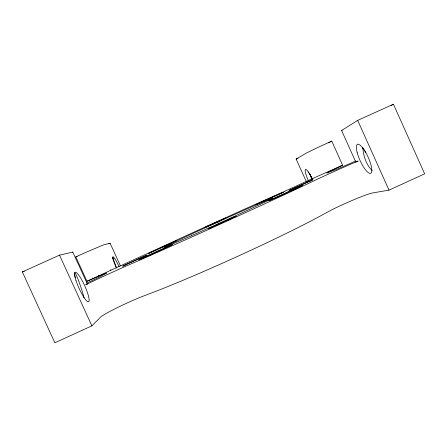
<?xml version="1.0" encoding="UTF-8"?>
<svg xmlns="http://www.w3.org/2000/svg" width="447" height="447" viewBox="0 0 447 447"><rect width="100%" height="100%" fill="white"/><g stroke="black" fill="none" stroke-linecap="round" stroke-linejoin="round"><path stroke-width="0.67" d="M72.749 252.08L59.512 255.136L22.35 271.927L54.847 342.782L91.881 325.863L100.547 317.135A27.474 1.866 -25.1 0 1 118.354 307.162A27.474 1.866 -25.1 0 1 144.169 295.785L156.338 291.137A127.971 7.621 -24.4 0 0 316.99 217.818L327.601 212.057A27.172 1.816 -23.7 0 1 352.063 200.485A27.172 1.816 -23.7 0 1 372.535 192.953L389.013 190.126L424.65 173.844L393.433 104.218L357.678 120.377L341.62 130.502L355.756 161.965L358.187 161.054A27.194 0.436 -24.2 0 0 338.2 169.698A27.194 0.436 -24.2 0 0 313.587 180.979L302.697 186.142A128.054 1.822 -24.4 0 1 141.8 259.238L129.87 264.44A27.491 0.447 -24.6 0 0 104.134 276.034A27.491 0.447 -24.6 0 0 85.768 284.817L87.327 283.923L72.755 252.058L72.431 252.292M355.756 161.965L356.069 161.786M306.418 181.851L296.149 159.093L306.703 152.874A133.172 4.14 -24.5 0 0 319.789 146.555L331.747 141.079L342.592 165.167L328.551 172.084A29.368 0.38 -24.2 0 0 328.215 172.514L328.897 172.24A128.054 1.822 -24.4 0 1 334.267 170.212A31.066 0.419 -24.2 0 0 343.084 166.53L355.834 160.993M328.763 142.861L331.747 141.079M391.041 105.648L393.433 104.218M86.88 283.068L94.401 279.492A31.603 0.43 -24.6 0 0 101.866 275.777L101.944 275.704A128.054 1.822 -24.4 0 1 105.285 273.804L105.844 273.514A29.871 0.391 -24.6 0 0 104.123 274.017L86.969 281.252L75.822 256.874L88.048 251.41A133.726 4.174 -24.3 0 0 101.005 245.951L104.034 244.716L110.13 243.28L120.455 265.915M86.969 281.252L99.145 275.698A133.636 1.9 -24.4 0 1 111.867 269.737L155.617 249.778A128.054 1.822 -24.4 0 1 284.879 191.199M342.592 165.167L330.612 170.575A133.089 1.883 -24.4 0 0 317.32 176.431L284.884 191.199M108.884 243.844L110.13 243.28M296.149 159.093L298.026 158.244M86.953 284.052L87.327 283.923M342.123 130.39L341.631 130.535M22.35 271.927L24.311 271.374M75.822 256.874L77.152 256.5M59.512 255.136L91.881 325.863M357.678 120.377L389.013 190.126M116.555 268.166L112.61 257.126L113.443 260.26M308.419 180.717A10.907 2.045 65.6 0 1 305.564 169.43A10.907 2.045 65.6 0 1 312.246 179.281M116.259 267.518A11.03 1.436 65.6 0 1 112.979 256.751A11.03 1.436 65.6 0 1 119.053 266.714M362.93 147.884A15.779 6.107 72.2 0 0 369.809 167.904A15.785 2.66 59.3 0 0 372.273 170.553M362.254 147.527A15.785 2.66 59.3 0 1 365.842 152.393M307.519 182.002A12.952 1.715 -29 0 1 311.805 180.465M207.872 226.059A11.337 1.28 -18.4 0 1 214.8 223.344M216.124 222.902A11.337 1.28 -18.4 0 1 216.789 222.69M217.449 222.483A11.337 1.28 -18.4 0 1 218.108 222.282M123.193 266.222A13.075 0.961 -18.2 0 1 125.618 264.898M227.579 220.555A14.947 1.168 -30.5 0 1 232.373 218.08M92.708 278.637A10.924 2.978 59.2 0 1 92.35 278.034M98.765 275.883A10.924 2.866 59.2 0 1 98.413 275.285M110.873 270.385A10.912 2.654 59.3 0 1 110.521 269.787M75.28 277.71A16.047 1.369 71.7 0 1 76.951 276.643A16.047 1.369 71.7 0 1 84.064 297.925M311.766 179.504A10.789 3.213 71.9 0 1 310.626 175.71M310.481 175.084A10.789 3.213 71.9 0 1 310.352 174.47M308.223 171.916A10.789 0.883 59.5 0 1 310.805 175.878M311.151 176.442A10.789 0.883 59.5 0 1 311.855 177.61M312.207 178.202A10.789 0.883 59.5 0 1 312.554 178.794M255.706 204.737L283.286 192.271L255.706 204.737M176.224 240.855L148.493 253.483L176.224 240.855M225.707 218.069L204.855 227.517L225.707 218.069M146.839 255.097L122.774 266.077L146.839 255.097M208.525 228.696L236.016 216.259L208.525 228.696M289.053 190.478L312.9 179.733L289.053 190.478M191.467 235.703A59.524 0.833 -24.4 0 0 272.519 198.144A59.524 0.833 -24.4 0 0 190.947 234.351A59.524 0.833 -24.4 0 0 191.467 235.703M146.515 256.645A18.55 0.285 -24.5 0 0 172.497 244.565A18.55 0.285 -24.5 0 0 147.884 255.483A18.55 0.285 -24.5 0 0 146.515 256.645M277.079 197.3A18.428 0.279 -24.3 0 0 302.58 185.533A18.428 0.279 -24.3 0 0 277.704 196.484A18.428 0.279 -24.3 0 0 277.079 197.3M76.018 280.571A16.215 3.107 65.6 0 0 88.528 301.803A16.215 3.107 65.6 0 0 81.075 278.693A16.215 3.107 65.6 0 0 76.018 280.571M357.175 152.561A15.952 4.369 65.5 0 0 370.513 173.386A15.952 4.369 65.5 0 0 364.534 150.471A15.952 4.369 65.5 0 0 357.175 152.561"/></g></svg>
